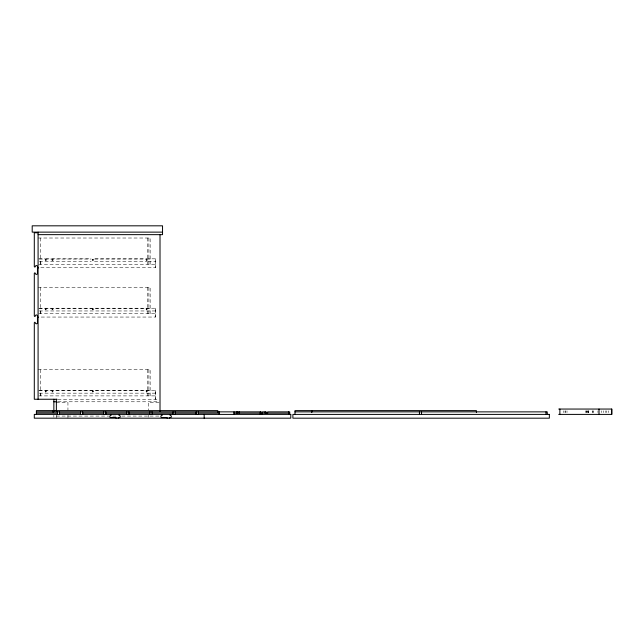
<?xml version="1.0" encoding="UTF-8"?>
<svg xmlns="http://www.w3.org/2000/svg" width="644" height="644" viewBox="0 0 644 644"><rect width="100%" height="100%" fill="white"/><g stroke="black" fill="none" stroke-linecap="round" stroke-linejoin="round"><path stroke-width="0.48" stroke-dasharray="3.22 2.42" d="M52.752 391.85L52.752 391.109M146.405 308.903L146.768 309.804M92.672 308.838L92.712 309.748M93.034 309.724L92.986 308.814M45.587 308.838C44.678 310.682 47.753 308.83 45.499 308.782M45.933 309.724L45.635 308.758M45.587 391.037L45.619 391.946M52.333 308.822L52.333 309.74M52.333 391.021L52.333 391.938M146.518 391.021L146.631 391.987M92.792 308.782C90.788 309.925 94.966 309.764 92.857 308.766M92.905 391.979L92.986 391.013M45.708 308.782L45.152 309.434L45.885 309.804M45.805 391.987L45.901 391.013M52.454 308.774C50.449 310.191 54.837 309.41 52.245 308.774M52.518 309.788L52.905 309.281L52.381 308.758M52.518 391.987L53.114 391.48L52.518 390.972M52.856 391.938L51.874 391.616L52.591 390.956M146.309 308.822L146.784 308.758M146.647 308.774C144.57 310.118 148.909 309.635 146.574 308.758M146.695 309.788L146.703 308.774M92.929 390.956L92.599 391.866M92.768 392.003L93.469 391.592L92.857 390.964M45.676 392.003L46.392 391.463L45.772 390.964M52.245 390.972L52.856 391.021M146.558 392.003L147.09 391.488L146.703 390.972M38.085 238.014L150.141 238.014L150.141 264.29M38.721 258.824L44.75 258.824M45.756 258.824L50.997 258.824M51.794 258.824L91.231 258.824M95.046 258.824L145.335 258.824M146.341 258.824L155.607 258.824L155.607 267.654L38.721 267.654M39.348 259.041L91.247 259.041M94.612 259.041L147.146 259.041M148.144 259.041L150.141 259.041M39.348 261.561L91.247 261.561M94.507 261.561L147.146 261.561M148.144 261.561L155.607 261.561M38.721 264.29L155.607 264.29M38.085 287.417L150.141 287.417L150.141 313.692M38.721 308.226L155.607 308.226L155.607 317.057L38.721 317.057M39.348 308.444L150.141 308.444M39.348 310.963L155.607 310.963M38.721 313.692L155.607 313.692M38.085 369.616L150.141 369.616L150.141 395.891M38.721 390.425L155.607 390.425L155.607 399.256M39.348 390.642L150.141 390.642M39.348 393.162L155.607 393.162M38.721 395.891L155.607 395.891M57.831 399.256L159.02 399.256M57.863 401.784L159.02 401.784M56.374 402.411L67.942 402.411L67.942 410.22M159.052 402.411L148.458 402.411L148.458 410.22M56.374 416.08L108.699 416.08M112.724 416.08L117.755 416.08M121.78 416.08L160.018 416.08M93.066 390.964L92.229 391.367L92.712 391.946M45.982 390.964L45.144 391.359L45.748 391.995M608.628 410.832L608.628 412.611M606.785 410.832L606.785 412.611M605.803 410.832L605.803 412.611M603.718 410.832L603.718 412.611M601.399 410.832L601.399 412.611M597.954 410.832L597.954 412.611M593.728 410.832L593.728 412.611M592.907 410.832L592.907 412.611M592.432 410.832L592.432 412.611M588.616 410.832L588.616 412.611M588.31 410.832L588.31 412.611M588.205 410.832L588.205 412.611M587.183 410.832L587.183 412.611M586.7 410.832L586.7 412.611M585.275 410.832L585.275 412.611M566.994 410.832L566.994 412.611M565.698 410.832L565.698 412.611M565.054 410.832L565.054 412.611M563.79 410.832L563.79 412.611M155.389 258.824L155.389 267.654M155.389 308.226L155.389 317.057M155.389 390.425L155.389 399.256M148.877 238.014L148.877 259.041M148.877 261.561L148.877 264.29M148.877 287.417L148.877 308.444M148.877 310.963L148.877 313.692M148.877 369.616L148.877 390.642M148.877 393.162L148.877 395.891M148.458 415.219L148.458 417.191M147.613 238.014L147.613 259.041M147.613 261.561L147.613 264.29M147.613 287.417L147.613 308.444M147.613 310.963L147.613 313.692M147.613 369.616L147.613 390.642M147.613 393.162L147.613 395.891M67.942 415.219L67.942 418.181M56.374 415.219L56.374 418.181M53.855 415.283L53.855 417.215M40.822 261.561L40.822 264.29M40.822 310.963L40.822 313.692M40.822 393.162L40.822 395.891M40.612 238.014L40.612 259.041M40.612 261.561L40.612 264.29M40.612 287.417L40.612 308.444M40.612 310.963L40.612 313.692M40.612 369.616L40.612 390.642M40.612 393.162L40.612 395.891M146.059 391.335C146.8 393.452 148.056 389.845 146.059 391.335M586.974 412.611L586.974 410.832L586.909 412.611"/><path stroke-width="0.97" d="M119.237 414.398L118.705 414.921L119.237 415.444A1.055 1.055 0 0 1 120.283 416.499A1.055 1.055 0 0 1 119.237 417.545L118.182 417.545L118.182 418.181M170.322 414.398L169.791 414.921L170.322 415.444A1.055 1.055 0 0 1 171.368 416.499A1.055 1.055 0 0 1 170.322 417.545L169.267 417.545L169.267 418.181M162.538 232.13L32.2 232.13L32.2 225.819L162.538 225.819L162.538 234.649L38.085 234.649M38.085 232.758L34.301 232.758L34.301 266.608L34.824 267.131L35.356 266.608A1.055 1.055 0 0 1 36.402 265.553A1.055 1.055 0 0 1 37.457 266.608L37.457 267.654L38.085 267.654M38.085 268.073L37.457 268.073L37.457 273.33A1.055 1.055 0 0 1 36.402 274.384A1.055 1.055 0 0 1 35.356 273.33L34.824 272.806L34.301 273.33L34.301 316.011L34.824 316.534L35.356 316.011A1.055 1.055 0 0 1 36.402 314.956A1.055 1.055 0 0 1 37.457 316.011L37.457 317.057L38.085 317.057M38.085 317.484L37.457 317.484L37.457 322.733A1.055 1.055 0 0 1 36.402 323.787A1.055 1.055 0 0 1 35.356 322.733L34.824 322.209L34.301 322.733L34.301 399.256L57.034 399.256M53.855 401.784L56.857 401.784M558.71 409.053L611.8 409.053L611.8 414.398L558.71 414.398M36.402 411.87L261.343 411.87L261.343 414.398M294.984 411.87L547.255 411.87L547.255 414.398M36.402 413.134L57.429 413.134M59.53 413.134L80.548 413.134M82.657 413.134L103.676 413.134M105.777 413.134L126.804 413.134M128.905 413.134L149.923 413.134M152.032 413.134L173.051 413.134M175.152 413.134L196.179 413.134M198.28 413.134L219.298 413.134M234.013 413.134L260.297 413.134M262.398 413.134L288.673 413.134M161.91 414.398L162.433 414.921L161.91 415.444A1.055 1.055 0 0 0 160.855 416.499A1.055 1.055 0 0 0 161.91 417.545L167.166 417.545L167.166 418.181M110.824 414.398L111.348 414.921L110.824 415.444A1.055 1.055 0 0 0 109.77 416.499A1.055 1.055 0 0 0 110.824 417.545L116.081 417.545L116.081 418.181M611.695 409.053L611.695 414.398M599.017 409.053L599.017 414.398M559.869 409.053L559.869 414.398M545.991 411.87L545.991 414.398M476.407 412.506L476.407 410.614L294.984 410.614L294.984 414.398M421.538 411.87L421.538 414.398M419.437 411.87L419.437 414.398M311.801 410.614L311.801 412.506M289.728 414.398L289.728 411.87L267.654 411.87L267.654 413.134M288.673 411.87L288.673 414.398M266.181 413.134L266.181 411.87L262.398 411.87L262.398 414.398M265.135 411.87L265.135 413.134M260.297 411.87L260.297 414.398M239.27 411.87L239.27 413.134M237.805 411.87L237.805 413.134M236.751 411.87L236.751 413.134M234.013 411.87L234.013 414.398M219.298 411.87L219.298 414.398M217.833 412.506L217.833 410.614L36.402 410.614L36.402 414.398M204.164 414.398L204.164 418.181M198.28 411.87L198.28 414.398M196.179 411.87L196.179 414.398M175.152 411.87L175.152 414.398M173.051 411.87L173.051 414.398M160.018 234.649L160.018 411.283M152.032 411.87L152.032 414.398M149.923 411.87L149.923 414.398M128.905 411.87L128.905 414.398M126.804 411.87L126.804 414.398M105.777 411.87L105.777 414.398M103.676 411.87L103.676 414.398M82.657 411.87L82.657 414.398M80.548 411.87L80.548 414.398M59.53 411.87L59.53 414.398M57.429 411.87L57.429 414.398M56.374 399.256L56.374 411.427M53.855 399.256L53.855 411.427M53.227 410.614L53.227 412.506M38.085 232.13L38.085 399.256M92.438 259.765C93.187 261.738 93.927 258.276 92.438 259.765M45.354 259.757C46.062 261.746 46.867 258.292 45.354 259.757M52.084 259.741C52.728 261.746 53.645 258.325 52.084 259.741M146.268 259.733C146.88 261.754 147.846 258.341 146.268 259.733M290.782 414.398L34.301 414.398L34.301 418.181L290.782 418.181L290.782 414.398M549.356 414.398L292.883 414.398L292.883 418.181L549.356 418.181L549.356 414.398"/></g></svg>
